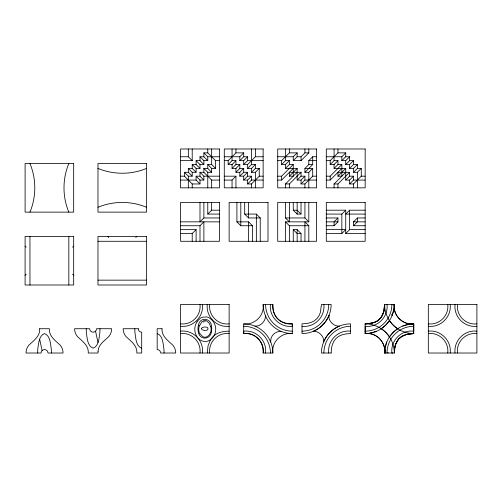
<?xml version="1.0" encoding="UTF-8"?>
<svg xmlns="http://www.w3.org/2000/svg" width="502" height="502" viewBox="0 0 502 502"><rect width="100%" height="100%" fill="white"/><g stroke="black" fill="none" stroke-linecap="round" stroke-linejoin="round"><path stroke-width="0.75" d="M243.715 333.416L243.715 331.157C256.133 329.745 267.051 340.563 265.577 353.019M243.715 324.041C254.508 325.076 264.629 315.752 263.142 304.438L272.85 304.438C272.868 309.301 273.766 314.503 277.048 318.293M292.296 333.416C281.49 332.38 271.375 341.705 272.862 353.019L263.142 353.019C264.78 341.711 254.646 332.355 243.715 333.585L243.715 323.872A29.135 29.135 0 0 1 272.856 353.019M292.296 324.041L292.296 326.3C279.878 327.712 268.953 316.9 270.434 304.438M302.009 326.3L302.009 333.579A29.135 29.135 0 0 0 331.151 304.438L321.449 304.438L320.376 312.47L319.065 315.658L317.095 318.475L314.29 320.866L310.976 322.497L306.923 323.514L302.009 323.872L302.009 326.3C314.472 327.781 325.283 316.856 323.872 304.438M331.157 353.019L331.477 348.35L332.374 344.516L333.899 341.159L336.014 338.442L338.731 336.327L342.088 334.803L345.922 333.905L350.591 333.585L350.591 323.878A29.135 29.135 0 0 0 321.449 353.019L331.119 353.019M365.167 333.315L365.167 326.3C377.623 327.781 388.441 316.856 387.023 304.438M365.167 324.769L365.167 323.878L372.459 323.018M413.748 332.688L413.742 333.579L408.415 334.012L404.085 335.229L401.362 336.66L399.002 338.618L396.95 341.341L395.526 344.529L394.635 348.319L394.302 353.019L394.616 348.463L395.526 344.516L398.5 339.164M202.419 304.438C203.85 316.856 192.975 327.731 180.557 326.3M207.276 353.019L208.054 345.727L210.432 339.798A11.835 11.835 0 0 0 214.222 335.474C218.426 332.192 223.911 331.132 229.138 331.157M328.728 353.019C327.317 340.601 338.128 329.676 350.591 331.157M381.457 316.919L383.804 311.491L384.595 304.438L394.271 304.438C392.784 315.808 403.15 324.995 413.742 324.141M392.777 353.019L391.886 353.019C390.468 340.601 401.286 329.676 413.742 331.157L413.742 324.041A28.959 28.639 0 0 0 410.485 324.192M450.181 304.438C451.612 316.856 440.737 327.731 428.319 326.3M455.038 353.019C453.607 340.607 464.482 329.726 476.9 331.157M394.315 352.781L395.168 345.727M384.595 304.689L383.741 311.742M199.991 304.438C201.352 315.563 191.682 325.233 180.557 323.872M209.704 353.019C208.343 341.893 218.012 332.224 229.138 333.585M384.764 304.438C384.996 311.158 382.028 319.479 375.05 322.133M447.753 304.438C449.114 315.563 439.445 325.233 428.319 323.872M457.466 353.019C456.105 341.893 465.774 332.224 476.9 333.585M270.722 342.057C270.07 336.014 275.397 330.818 281.315 331.439M384.877 348.99L386.753 342.013M394.032 308.466L392.156 315.444M383.465 312.69L381.865 316.279L380.077 318.663M395.444 344.767L398.03 339.735L401.06 336.867M51.405 353.019A54.04 54.04 0 0 0 51.254 349.034C50.457 343.719 50.332 335.813 44.534 333.585C38.993 335.581 38.729 343.048 37.888 348.074A53.513 53.513 0 0 0 37.663 353.019M86.244 328.728A54.04 54.04 0 0 0 86.388 332.713C87.191 338.028 87.317 345.934 93.115 348.162C98.656 346.167 98.913 338.699 99.754 333.679A53.513 53.513 0 0 0 99.98 328.728M199.89 325.221L201.647 322.115L204.088 320.571A3.709 3.583 -8.5 0 1 206.491 320.822L209.102 323.075L210.771 326.833M210.539 332.349L209.861 333.886A8.484 8.327 67.9 0 1 209.196 334.916L207.533 336.466L205.845 337.162A4.072 3.953 10.7 0 1 203.247 336.823L201.704 335.719L200.354 333.817M29.957 212.133C36.389 196.759 36.389 178.932 29.957 163.558M68.824 163.558C62.392 178.932 62.392 196.759 68.824 212.133M389.477 320.514L385.774 325.051L381.244 328.754M389.433 336.942L393.135 332.406L397.973 328.509M197.054 321.518L200.317 318.249A9.268 9.268 0 0 1 202.595 317.189L206.611 316.95A9.249 9.249 0 0 1 209.033 317.753L211.913 319.843M381.3 317.151L377.849 320.59M398.996 338.618L403.413 335.524M379.907 318.839L377.008 321.136L372.936 322.886M25.1 275.291L26.179 274.211M72.602 247.222L73.681 246.143M135.753 237.502L136.833 236.423M224.281 160.64L228.165 160.64L235.94 152.865L243.715 152.865L243.715 156.756L239.824 160.64L243.715 160.64L247.599 156.756L243.715 156.756M232.056 164.524L232.056 168.415L235.94 164.524L235.94 160.64L232.056 164.524L228.165 164.524L232.056 160.64L232.056 148.981M224.281 156.756L239.824 156.756L243.715 152.865M232.056 168.415L235.94 168.415L239.824 164.524L235.94 164.524M243.715 168.415L239.824 172.299L235.94 172.299L239.824 168.415L243.715 168.415L243.715 172.299L239.824 176.183L243.715 176.183L247.599 172.299L243.715 172.299M263.142 156.756L255.374 156.756L247.599 164.524L243.715 164.524L247.599 160.64L263.142 160.64M224.281 180.074L232.056 180.074L235.94 176.183L224.281 176.183M247.599 164.524L247.599 168.415L251.483 164.524L251.483 148.981M251.483 168.415L255.374 164.524L255.374 168.415L251.483 172.299L251.483 168.415L247.599 168.415M203.875 202.419L203.875 217.962L199.991 221.853L199.991 202.419M207.765 202.419L207.765 214.078L211.649 210.194L219.424 210.194M247.599 176.183L251.483 176.183L247.599 180.074L243.715 180.074L247.599 176.183L247.599 172.299M192.216 241.286L192.216 233.512L196.106 229.627L180.557 229.627M180.557 225.737L199.991 225.737L203.875 221.853L203.875 241.286M255.374 187.842L255.374 172.299L259.258 168.415L255.374 168.415M247.599 180.074L247.599 183.958L251.483 180.074L263.142 180.074M247.599 183.958L251.483 183.958L259.258 176.183L259.258 168.415M277.719 160.64L281.603 160.64L289.378 152.865L297.153 152.865L297.153 156.756L293.262 160.64L301.037 160.64L308.812 152.865L308.812 148.981M285.494 164.524L285.494 168.415L289.378 164.524L289.378 160.64L285.494 164.524L281.603 164.524L285.494 160.64L285.494 148.981M277.719 156.756L293.262 156.756L297.153 152.865M277.719 176.183L281.603 176.183L293.262 164.524L293.262 176.183L289.378 176.183L289.378 172.299L301.037 172.299L301.037 176.183L297.153 180.074L301.037 180.074L304.927 176.183L301.037 176.183M301.037 160.64L301.037 156.756L304.927 152.865L308.812 152.865M277.719 180.074L281.603 180.074L293.262 168.415M289.378 176.183L297.153 168.415L285.494 168.415M285.494 187.842L285.494 183.958L297.153 172.299M304.927 168.415L312.696 168.415L308.812 172.299L304.927 172.299L304.927 168.415L308.812 164.524L308.812 160.64L312.696 156.756L316.586 156.756M289.378 187.842L289.378 183.958L301.037 172.299M304.927 172.299L312.696 164.524L312.696 156.756M312.696 168.415L312.696 176.183L304.927 183.958L301.037 183.958L304.927 180.074L316.586 180.074M326.3 160.64L330.184 160.64L337.959 152.865L345.734 152.865L345.734 156.756L341.843 160.64L345.734 160.64L349.618 156.756L345.734 156.756M334.075 164.524L334.075 168.415L337.959 164.524L337.959 160.64L334.075 164.524L330.184 164.524L334.075 160.64L334.075 148.981M326.3 156.756L341.843 156.756L345.734 152.865M326.3 176.183L330.184 176.183L341.843 164.524L341.843 176.183L337.959 176.183L337.959 172.299L349.618 172.299L349.618 176.183L345.734 180.074L349.618 180.074L353.502 176.183L349.618 176.183M326.3 180.074L330.184 180.074L341.843 168.415M349.618 160.64L353.502 160.64L349.618 164.524L345.734 164.524L349.618 160.64L349.618 156.756M337.959 176.183L345.734 168.415L334.075 168.415M334.075 187.842L334.075 183.958L345.734 172.299M353.502 168.415L349.618 168.415L353.502 164.524L357.393 164.524L357.393 168.415L353.502 172.299L353.502 168.415L357.393 164.524M337.959 187.842L337.959 183.958L349.618 172.299M353.502 172.299L357.393 172.299L361.277 168.415L361.277 176.183L353.502 183.958L349.618 183.958L349.618 180.074M349.618 183.958L353.502 180.074L365.167 180.074M334.075 225.737L337.959 221.853L337.959 217.962L334.075 221.853L334.075 225.737L326.3 225.737M326.3 233.512L341.843 233.512L341.843 214.078L345.734 210.194L326.3 210.194M365.167 210.194L349.618 210.194L345.734 214.078L365.167 214.078M341.843 233.512L345.734 229.627L326.3 229.627M365.167 225.737L353.502 225.737L353.502 221.853L357.393 217.962L365.167 217.962M365.167 233.512L345.734 233.512L349.618 229.627L349.618 210.194M353.502 225.737L357.393 221.853L357.393 217.962M377.642 320.734L376.155 321.613M401.267 336.723L407.141 334.269L413.491 333.585M209.717 340.237L210.432 339.798A16.403 16.403 0 0 1 214.235 335.48A13.422 13.422 0 0 0 211.875 319.881M375.935 321.726L375.496 321.933M203.423 322.064L203.787 321.907M375.044 322.133L370.583 323.426L365.167 323.872L365.167 333.579C377.046 332.198 385.367 342.377 384.99 353.019M376.167 331.433L369.19 333.309M402.742 326.03L409.72 324.148M376.149 331.439L375.145 331.828M146.553 168.415C131.173 174.84 113.352 174.84 97.972 168.415M97.972 207.276C113.352 200.85 131.173 200.85 146.553 207.276M405.02 334.878L405.497 334.721M372.93 322.886L365.167 323.872A29.147 29.147 0 0 1 394.315 353.019L384.595 353.019C386.088 341.699 375.942 332.38 365.167 333.416A28.959 28.639 0 0 0 366.171 333.435M373.099 332.487L372.064 332.757M406.451 334.439L413.742 333.585L413.742 323.872C402.623 325.233 392.953 315.563 394.315 304.438A29.147 29.147 0 0 1 365.155 333.585L366.203 333.566M410.297 324.079L413.742 323.872A29.135 29.135 0 0 0 384.601 353.019M204.521 321.707L205.218 321.669M413.416 326.3L413.742 326.3A26.706 26.706 0 0 0 387.029 353.019M203.875 156.756L199.991 156.756L203.875 160.64L207.765 160.64L203.875 156.756L203.875 152.865L207.765 152.865L215.534 160.64L215.534 168.415L211.649 168.415L207.765 164.524L207.765 168.415L211.649 172.299L211.649 168.415M180.557 156.756L188.332 156.756L192.216 160.64L180.557 160.64M203.875 152.865L207.765 156.756L219.424 156.756M297.153 156.756L301.037 156.756M196.106 160.64L199.991 160.64L203.875 164.524L199.991 164.524L196.106 160.64L196.106 164.524L199.991 168.415L199.991 164.524M215.534 160.64L219.424 160.64M232.056 160.64L235.94 160.64M285.494 160.64L289.378 160.64M308.812 160.64L316.586 160.64M334.075 160.64L337.959 160.64M192.216 172.299L192.216 176.183L188.332 172.299L188.332 168.415L192.216 172.299L196.106 172.299L192.216 168.415L192.216 164.524L196.106 164.524M207.765 164.524L211.649 164.524L215.534 168.415M251.483 164.524L255.374 164.524M289.378 164.524L293.262 164.524M308.812 164.524L312.696 164.524M337.959 164.524L341.843 164.524M188.332 168.415L192.216 168.415M192.216 164.524L196.106 168.415L199.991 168.415M211.649 187.842L211.649 180.074L203.875 172.299L203.875 168.415L207.765 168.415M357.393 168.415L361.277 168.415M192.216 187.842L192.216 183.958L184.447 176.183L184.447 172.299L188.332 172.299M199.991 176.183L196.106 176.183L199.991 180.074L203.875 180.074L199.991 176.183L199.991 172.299L203.875 172.299M203.875 168.415L207.765 172.299L211.649 172.299M251.483 172.299L255.374 172.299M180.557 176.183L184.447 176.183M184.447 172.299L188.332 176.183L192.216 176.183M199.991 172.299L203.875 176.183L219.424 176.183M259.258 176.183L263.142 176.183M312.696 176.183L316.586 176.183M361.277 176.183L365.167 176.183M180.557 180.074L196.106 180.074L199.991 183.958L199.991 180.074M211.649 180.074L219.424 180.074M192.216 183.958L199.991 183.958M285.494 183.958L289.378 183.958M334.075 183.958L337.959 183.958M293.262 210.194L297.153 210.194L301.037 214.078L297.153 214.078L293.262 210.194L293.262 202.419M207.765 214.078L219.424 214.078M244.687 202.419L244.687 214.078L256.346 214.078L260.231 217.962L260.231 241.286M326.3 214.078L341.843 214.078M203.875 217.962L219.424 217.962M244.687 214.078L248.572 217.962L260.231 217.962M285.494 202.419L285.494 217.962L304.927 217.962L308.812 221.853L308.812 202.419M326.3 217.962L337.959 217.962M180.557 221.853L219.424 221.853M236.913 202.419L236.913 221.853L248.572 221.853L252.456 225.737L252.456 241.286M285.494 241.286L285.494 221.853L308.812 221.853M326.3 221.853L337.959 221.853M353.502 221.853L365.167 221.853M236.913 221.853L240.797 225.737L252.456 225.737M285.494 221.853L289.378 225.737L308.812 225.737L308.812 241.286M293.262 241.286L293.262 229.627L297.153 229.627L301.037 233.512L301.037 241.286M349.618 229.627L365.167 229.627M180.557 233.512L192.216 233.512M301.037 233.512L297.153 233.512L293.262 229.627M97.972 241.286L146.553 241.286M97.972 280.147L146.553 280.147M263.155 304.438A29.135 29.135 0 0 0 292.296 333.579L292.296 323.872C286.887 323.897 280.963 322.686 277.211 318.475M476.9 326.3C464.482 327.731 453.607 316.856 455.038 304.438M229.138 326.3C216.726 327.731 205.845 316.856 207.276 304.438M428.319 331.157C440.737 329.726 451.612 340.607 450.181 353.019M180.557 331.157C193.006 329.688 203.956 340.525 202.419 353.019M476.9 323.872C465.774 325.233 456.105 315.563 457.466 304.438M292.296 323.872C281.17 325.233 271.5 315.563 272.862 304.438M229.138 323.872C218.012 325.233 208.343 315.563 209.704 304.438M428.319 333.585C439.445 332.224 449.114 341.893 447.753 353.019M243.715 333.585C255.223 331.966 263.964 342.27 263.142 353.019M180.557 333.585C191.682 332.224 201.352 341.893 199.991 353.019M157.176 333.585C163.037 335.681 163.05 343.832 163.903 349.034A54.04 54.04 0 0 1 164.047 353.019M141.696 348.162C135.835 346.066 135.822 337.915 134.969 332.713A54.04 54.04 0 0 1 134.825 328.728M254.865 326.087C260.13 326.921 266.223 320.841 265.363 315.595M308.812 225.737L304.927 221.853L304.927 241.286M285.494 217.962L289.378 221.853L289.378 202.419M107.685 236.423L108.765 237.502M72.602 274.211L73.681 275.291M25.1 246.143L26.179 247.222M95.543 331.157L97.972 342.471M42.105 350.591L39.677 339.277M357.393 172.299L357.393 187.842M353.502 160.64L353.502 164.524M353.502 176.183L353.502 180.074M353.502 183.958L353.502 187.842M349.618 164.524L349.618 168.415M345.734 160.64L345.734 164.524M345.734 168.415L345.734 180.074M345.734 210.194L345.734 233.512M341.843 156.756L341.843 160.64M337.959 148.981L337.959 152.865M330.184 160.64L330.184 164.524M330.184 176.183L330.184 180.074M308.812 172.299L308.812 187.842M304.927 148.981L304.927 152.865M304.927 176.183L304.927 180.074M304.927 183.958L304.927 187.842M304.927 202.419L304.927 217.962M301.037 180.074L301.037 183.958M301.037 202.419L301.037 214.078M297.153 168.415L297.153 180.074M297.153 202.419L297.153 214.078M297.153 229.627L297.153 241.286M293.262 156.756L293.262 160.64M289.378 148.981L289.378 152.865M289.378 225.737L289.378 241.286M281.603 160.64L281.603 164.524M281.603 176.183L281.603 180.074M256.346 214.078L256.346 241.286M255.374 148.981L255.374 156.756M251.483 176.183L251.483 180.074M251.483 183.958L251.483 187.842M248.572 202.419L248.572 217.962M248.572 221.853L248.572 241.286M247.599 156.756L247.599 160.64M243.715 160.64L243.715 164.524M243.715 176.183L243.715 180.074M240.797 202.419L240.797 225.737M239.824 156.756L239.824 160.64M239.824 164.524L239.824 168.415M239.824 172.299L239.824 176.183M235.94 148.981L235.94 152.865M235.94 168.415L235.94 172.299M235.94 176.183L235.94 187.842M232.056 180.074L232.056 187.842M228.165 160.64L228.165 164.524M211.649 148.981L211.649 164.524M211.649 202.419L211.649 210.194M207.765 148.981L207.765 152.865M207.765 156.756L207.765 160.64M207.765 172.299L207.765 187.842M203.875 160.64L203.875 164.524M203.875 176.183L203.875 180.074M199.991 156.756L199.991 160.64M199.991 225.737L199.991 241.286M196.106 168.415L196.106 172.299M196.106 176.183L196.106 180.074M196.106 229.627L196.106 241.286M192.216 148.981L192.216 160.64M188.332 148.981L188.332 156.756M188.332 176.183L188.332 187.842M68.824 236.423L68.824 285.004M29.957 236.423L29.957 285.004M413.742 333.585A29.147 29.147 0 0 1 384.595 304.438M197.148 321.581A13.799 13.799 0 0 0 197.179 337.099L198.353 338.455A9.5 9.5 0 0 0 209.786 340.375M199.834 334.087A10.504 10.341 -80.2 0 1 199.639 325.108M210.821 326.821A9.224 8.352 -83.9 0 1 210.608 332.374M243.715 326.306A26.706 26.706 0 0 1 270.427 353.019M292.296 331.151A26.706 26.706 0 0 1 265.583 304.438M323.878 353.019A26.706 26.706 0 0 1 350.591 326.306M328.722 304.438A26.706 26.706 0 0 1 302.009 331.151M394.421 304.438A28.965 28.89 85.7 0 1 394.403 305.454M384.488 353.019A28.965 28.89 85.7 0 1 384.67 349.731M389.251 337.193A29.129 29.116 -47.2 0 1 389.445 336.898M381.369 328.772A29.097 29.06 42.9 0 1 389.414 336.817M397.64 328.741A29.129 29.091 -36.6 0 1 397.935 328.546M397.54 328.684A29.097 29.06 42.9 0 1 389.496 320.64M387.958 353.019A25.997 24.322 -89.9 0 1 387.964 352.379M391.88 304.438A26.706 26.706 0 0 1 365.167 331.151M385.549 353.025A28.463 26.782 -89.9 0 1 385.749 349.624M393.361 304.438A28.463 26.782 -89.9 0 1 393.348 305.116M391.616 314.44A28.463 26.782 -89.9 0 1 391.384 315.08M39.677 328.728C40.279 336.359 33.471 340.67 28.746 345.326A12.142 12.142 0 0 0 26.016 353.019L41.095 353.019A3.432 3.432 0 0 1 44.534 349.587A3.432 3.432 0 0 1 47.966 353.019L63.051 353.019A12.142 12.142 0 0 0 60.328 345.326C55.59 340.676 48.788 336.353 49.391 328.728L39.677 328.728M98.053 351.281L97.972 353.019L88.258 353.019C88.86 345.395 82.052 341.078 77.327 336.422A12.142 12.142 0 0 1 74.597 328.728L89.676 328.728A3.432 3.432 0 0 0 93.115 332.167A3.432 3.432 0 0 0 96.547 328.728L111.632 328.728A12.142 12.142 0 0 1 108.909 336.428C104.667 340.833 98.323 344.416 98.053 351.281M201.434 328.553L202.017 329.701L204.145 330.41A6.802 6.802 0 0 0 205.55 330.41C208.857 330.736 208.857 326.727 205.55 327.047A6.802 6.802 0 0 0 204.145 327.047L202.212 327.63L201.434 328.553M198.303 325.779L198.127 326.739A13.648 13.648 0 0 0 198.127 330.718C198.535 340.576 211.166 340.576 211.574 330.718A13.648 13.648 0 0 0 211.574 326.739C211.311 317.672 199.47 316.379 198.303 325.779M329.023 315.394C327.963 321.569 334.508 326.639 339.434 326.087A29.147 29.147 0 0 0 323.658 341.862C324.53 336.647 318.387 330.498 313.166 331.37A29.147 29.147 0 0 0 328.942 315.595L329.005 315.432M219.424 148.981L180.557 148.981L180.557 187.842L219.424 187.842L219.424 148.981M263.142 148.981L224.281 148.981L224.281 187.842L263.142 187.842L263.142 148.981M316.586 148.981L277.719 148.981L277.719 187.842L316.586 187.842L316.586 148.981M365.167 148.981L326.3 148.981L326.3 187.842L365.167 187.842L365.167 148.981M73.681 163.558L25.1 163.558L25.1 212.133L73.681 212.133L73.681 163.558M146.553 163.558L97.972 163.558L97.972 212.133L146.553 212.133L146.553 163.558M219.424 202.419L180.557 202.419L180.557 241.286L219.424 241.286L219.424 202.419M268.005 202.419L229.138 202.419L229.138 241.286L268.005 241.286L268.005 202.419M316.586 202.419L277.719 202.419L277.719 241.286L316.586 241.286L316.586 202.419M365.167 202.419L326.3 202.419L326.3 241.286L365.167 241.286L365.167 202.419M73.681 236.423L25.1 236.423L25.1 285.004L73.681 285.004L73.681 236.423M146.553 236.423L97.972 236.423L97.972 285.004L146.553 285.004L146.553 236.423M229.138 304.438L180.557 304.438L180.557 353.019L229.138 353.019L229.138 304.438M476.9 304.438L428.319 304.438L428.319 353.019L476.9 353.019L476.9 304.438M138.257 328.728L123.172 328.728A12.142 12.142 0 0 0 125.902 336.428C130.639 341.071 137.441 345.395 136.833 353.019L141.696 353.019L141.696 332.167A3.432 3.432 0 0 1 138.257 328.728M162.039 328.728L157.176 328.728L157.176 349.587A3.432 3.432 0 0 1 160.615 353.019L175.7 353.019A12.142 12.142 0 0 0 172.97 345.326C168.233 340.676 161.431 336.353 162.039 328.728"/></g></svg>
